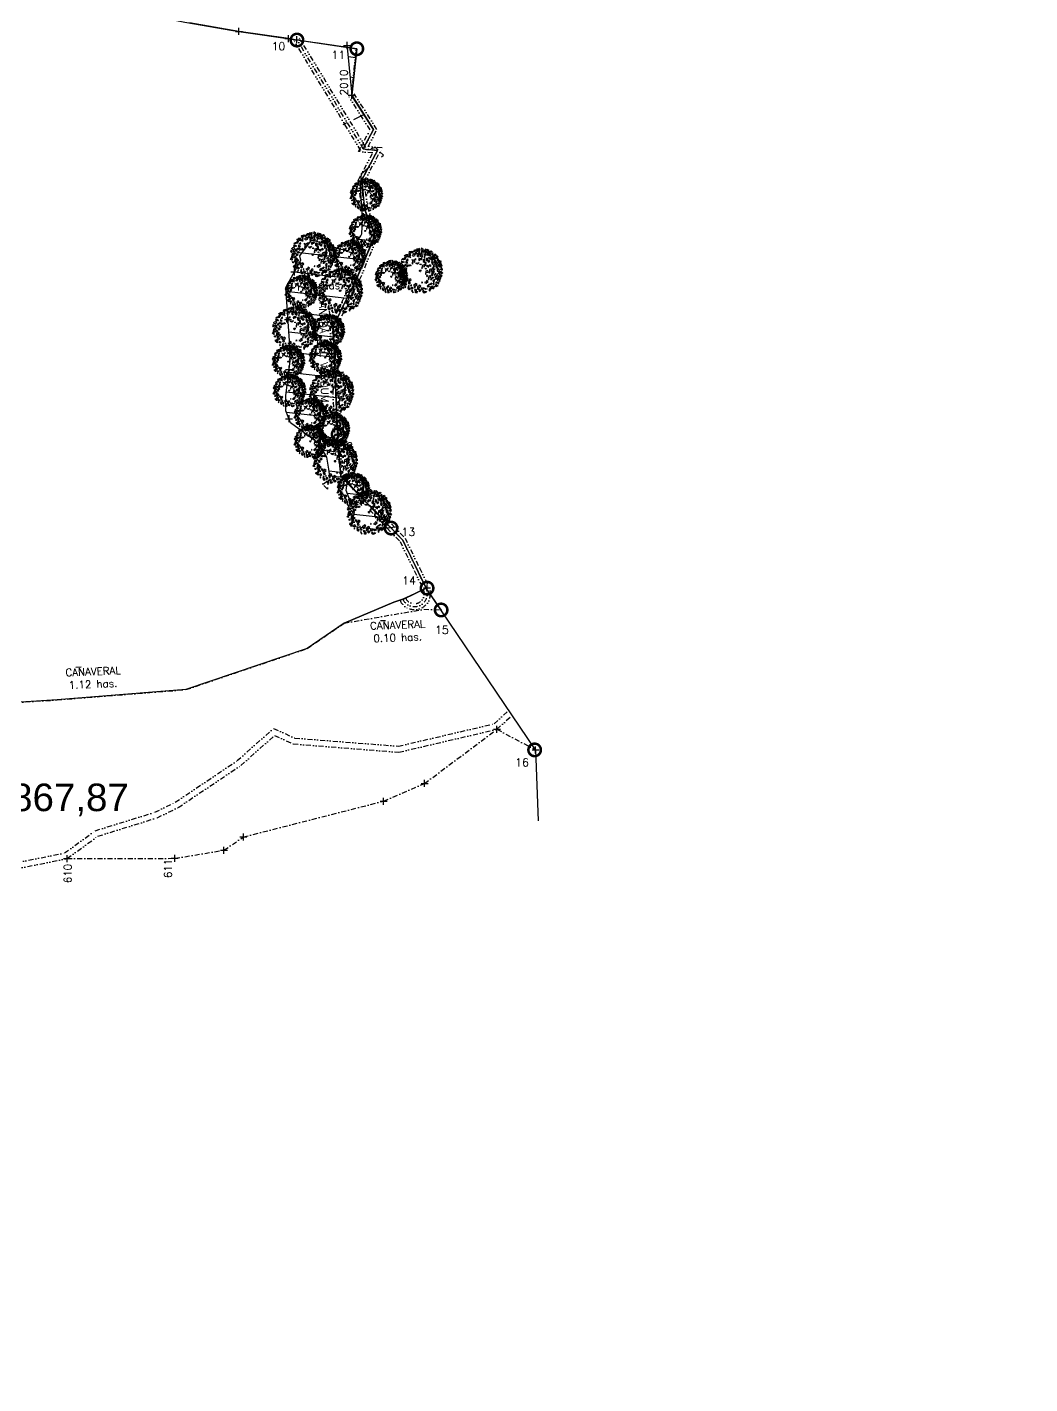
# Model space of a CAD drawing. Extents: x 0 to 28539, y 0 to 9112.
# Drawn here: x 16407 to 17409, y 5543 to 6899 of the extents above; entities that cross this region are included whole.
import ezdxf
from ezdxf.enums import TextEntityAlignment as Align

# ---------------------------------------------------------------- set-up
doc = ezdxf.new("R2010")
doc.units = 0
doc.header["$LTSCALE"] = 10
doc.header["$MEASUREMENT"] = 0
doc.header["$PDMODE"] = 2
doc.header["$PDSIZE"] = 3.5
for name, pattern in [('BORDER', [1.75, 0.5, -0.25, 0.5, -0.25, 0, -0.25]), ('DASHDOT', [1, 0.5, -0.25, 0, -0.25]), ('DASHED', [0.75, 0.5, -0.25]), ('DIVIDE', [1.25, 0.5, -0.25, 0, -0.25, 0, -0.25])]:
    doc.linetypes.add(name, pattern=pattern)
doc.layers.get('0').update_dxf_attribs({"linetype": 'CONTINUOUS'})
doc.layers.get('Defpoints').update_dxf_attribs({"linetype": 'CONTINUOUS'})
for name, color, linetype in [('ARBOL4', 76, 'CONTINUOUS'), ('AREA', 2, 'CONTINUOUS'), ('BRECHA', 2, 'BORDER'), ('CANO', 5, 'DIVIDE'), ('CERCO', 2, 'CONTINUOUS'), ('COORDENADAS', 1, 'CONTINUOUS'), ('HOJA', 8, 'CONTINUOUS'), ('MOJON', 2, 'CONTINUOUS'), ('MONTE', 2, 'DASHED'), ('PL', 3, 'CONTINUOUS'), ('PUA', 1, 'CONTINUOUS'), ('R', 1, 'CONTINUOUS'), ('R60', 2, 'CONTINUOUS'), ('RASTROJO', 2, 'DASHDOT')]:
    doc.layers.add(name, color=color, linetype=linetype)
doc.styles.add('ARIAL', font='arial.ttf')
doc.styles.add('ATTR', font='romans.shx', dxfattribs={"width": 0.8, "height": 0.7})
doc.styles.add('SIMPLEX', font='simplex', dxfattribs={"height": 8})
doc.dimstyles.new('Arq 1000', dxfattribs={"dimscale": 5, "dimtxt": 2, "dimasz": 0.8, "dimexe": 1, "dimexo": 0.625, "dimgap": 0.2, "dimtad": 0, "dimtih": 1, "dimtoh": 1, "dimzin": 1, "dimtxsty": 'ARIAL', "dimblk": 'DOT', "dimcen": 2.5, "dimadec": 0, "dimazin": 0, "dimtfac": 1, "dimtix": 1, "dimtmove": 2, "dimatfit": 3, "dimfxl": 1, "dimarcsym": 0})

# ---------------------------------------------------------------- blocks, each defined once
blk = doc.blocks.new('*D8')
at = {"layer": 'COORDENADAS', "color": 1, "lineweight": -2}
for p, q in [((23399.2, 5648.9), (23391.2, 5648.9)), ((23407.2, 5650.8), (23399.2, 5648.9)), ((23414.2, 5650.8), (23407.2, 5650.8))]:
    blk.add_line(p, q, dxfattribs=at)
at = {"layer": 'Defpoints', "color": 0}
for p in [(23391.2, 5648.9), (23417.4, 5650.8), (0, 0)]:
    blk.add_point(p, dxfattribs=at)
at = {"layer": 'COORDENADAS', "color": 7, "insert": (23365.6, 5648.9), "char_height": 10, "attachment_point": 5, "style": 'ARIAL'}
blk.add_mtext('5650,78', dxfattribs=at)
blk = doc.blocks.new('_DOT')
at = {"color": 0, "linetype": 'ByBlock'}
blk.add_line((-0.5, 0), (-1, 0), dxfattribs=at)
at = {"color": 0, "linetype": 'ByBlock', "const_width": 0.5}
blk.add_lwpolyline([(-0.25, 0, 1), (0.25, 0, 1)], format="xyb", close=True, dxfattribs=at)
blk = doc.blocks.new('*D9')
at = {"layer": 'COORDENADAS', "color": 1, "lineweight": -2}
for p, q in [((23292, 6018.1), (23284, 6018.1)), ((23294, 6010.8), (23292, 6018.1)), ((23298.9, 6010.8), (23294, 6010.8))]:
    blk.add_line(p, q, dxfattribs=at)
at = {"layer": 'Defpoints', "color": 0}
for p in [(23284, 6018.1), (23302, 6010.8), (0, 0)]:
    blk.add_point(p, dxfattribs=at)
at = {"layer": 'COORDENADAS', "color": 7, "insert": (23258.3, 6018.1), "char_height": 10, "attachment_point": 5, "style": 'ARIAL'}
blk.add_mtext('6010,80', dxfattribs=at)
blk = doc.blocks.new('*D10')
at = {"layer": 'COORDENADAS', "color": 1, "lineweight": -2}
for p, q in [((23435.3, 5605.7), (23427.3, 5592.9)), ((23444.5, 5605.7), (23435.3, 5605.7)), ((23427.3, 5592.9), (23419.3, 5592.9))]:
    blk.add_line(p, q, dxfattribs=at)
at = {"layer": 'Defpoints', "color": 0}
for p in [(23447.6, 5605.7), (23419.3, 5592.9), (0, 0)]:
    blk.add_point(p, dxfattribs=at)
at = {"layer": 'COORDENADAS', "color": 7, "insert": (23393.6, 5592.9), "char_height": 10, "attachment_point": 5, "style": 'ARIAL'}
blk.add_mtext('5605,68', dxfattribs=at)
blk = doc.blocks.new('*D11')
at = {"layer": 'COORDENADAS', "color": 1, "lineweight": -2}
for p, q in [((23205.4, 6248.4), (23197.4, 6213.6)), ((23224.8, 6248.4), (23205.4, 6248.4)), ((23197.4, 6213.6), (23189.4, 6213.6))]:
    blk.add_line(p, q, dxfattribs=at)
at = {"layer": 'Defpoints', "color": 0}
for p in [(23227.9, 6248.4), (23189.4, 6213.6), (0, 0)]:
    blk.add_point(p, dxfattribs=at)
at = {"layer": 'COORDENADAS', "color": 7, "insert": (23163.7, 6213.6), "char_height": 10, "attachment_point": 5, "style": 'ARIAL'}
blk.add_mtext('6248,39', dxfattribs=at)
blk = doc.blocks.new('*D12')
at = {"layer": 'COORDENADAS', "color": 1, "lineweight": -2}
for p, q in [((23968, 6004.6), (23977.8, 6004.6)), ((23977.8, 6004.6), (23985.8, 5984.4)), ((23985.8, 5984.4), (23993.8, 5984.4))]:
    blk.add_line(p, q, dxfattribs=at)
at = {"layer": 'Defpoints', "color": 0}
for p in [(23964.9, 6004.6), (23993.8, 5984.4), (0, 0)]:
    blk.add_point(p, dxfattribs=at)
at = {"layer": 'COORDENADAS', "color": 7, "insert": (24019.4, 5984.4), "char_height": 10, "attachment_point": 5, "style": 'ARIAL'}
blk.add_mtext('6004,63', dxfattribs=at)
blk = doc.blocks.new('DEC1')
for points in [[(-44.561383, 31.831348), (-39.273253, 31.705098), (-39.604093, 34.382268), (-36.824663, 35.356908), (-40.368063, 38.431048), (-41.276543, 35.116178)], [(-38.104163, 42.886048), (-35.982343, 39.207198), (-33.437553, 39.947208), (-31.223573, 43.364378)], [(-31.801213, 37.372358), (-27.415503, 38.148518), (-25.333863, 42.636518), (-27.944843, 42.431948), (-29.220293, 39.953298)], [(-27.902623, 48.490098), (-28.642653, 45.945318), (-26.266303, 45.915268), (-25.694743, 47.690008)], [(-22.482173, 47.292998), (-22.915303, 48.664658), (-25.556323, 50.836408), (-20.701343, 52.081818), (-20.707443, 47.864548)], [(-17.061733, 46.095918), (-21.688173, 40.867878), (-18.577893, 39.165388), (-13.789101, 40.946228), (-14.889992, 43.454908), (-16.965533, 43.184148)], [(-17.825703, 50.144688), (-15.340965, 55.637398), (-11.893769, 55.475018), (-12.802246, 52.160138), (-14.540878, 53.429518), (-15.347061, 51.420148), (-14.679306, 50.283108)], [(-12.70607, 49.248398), (-13.313744, 45.632738), (-10.937401, 45.602688), (-9.258873, 49.086028)], [(-10.286347, 57.002498), (-6.636353, 53.173978), (-4.977264, 55.300948), (-2.322731, 54.024758), (-2.654549, 58.704078), (-5.640907, 57.002498)], [(-7.299988, 42.539188), (-9.290886, 39.136068), (-5.640907, 37.859878), (-3.981812, 39.136068)], [(-2.654549, 51.047028), (-4.645447, 48.494678), (-3.318176, 45.091538), (-1.990913, 46.793108)], [(2.322716, 47.218508), (-1.327278, 43.815368), (-0.66365, 40.412228), (3.318161, 37.009098), (6.636337, 38.710668), (2.654526, 40.837618), (5.309077, 44.666158)], [(2.096443, 60.253408), (0.995445, 56.151728), (3.318161, 54.875548), (7.299967, 55.726328)], [(2.654526, 51.897798), (6.304517, 49.345458), (10.949967, 51.047028), (8.959067, 52.748598), (6.304517, 51.897798)], [(10.949967, 39.136068), (9.622697, 36.158308), (10.618147, 33.605958), (10.949967, 36.158308)], [(13.272677, 57.002498), (10.949967, 55.726328), (12.609047, 54.024758), (14.268137, 54.875548)], [(19.245397, 47.643888), (12.277227, 47.218508), (13.272677, 43.815368), (17.918117, 41.688418), (18.913577, 44.240768), (17.254487, 45.516938)], [(15.927217, 35.307528), (16.922667, 29.777438), (14.268137, 28.075868), (17.918117, 26.799688), (19.245397, 31.479008)], [(16.259037, 52.323198), (16.922667, 53.599378), (16.590857, 57.002498), (20.904477, 54.450148), (17.918117, 51.472418)], [(21.568117, 51.047028), (27.209017, 53.173978), (29.531737, 50.621628), (26.545377, 48.920058), (26.213557, 51.047028), (24.222657, 50.196248), (23.890837, 48.920058)], [(24.554477, 46.793108), (21.568117, 44.666158), (23.227197, 42.964588), (26.877177, 44.240768)], [(23.890837, 30.202838), (21.568117, 37.009098), (25.218107, 32.329788)], [(25.549927, 37.859878), (32.186277, 39.561448), (34.177167, 43.389968), (33.181717, 35.307528), (29.199917, 34.882128)], [(31.522627, 48.069288), (29.863537, 46.367708), (28.536287, 43.389968), (32.186277, 45.516938)], [(36.831707, 44.240768), (35.836257, 42.539188), (37.163527, 41.263018), (40.481707, 41.688418)], [(37.495347, 38.285278), (35.836257, 35.732928), (38.158977, 34.031358), (41.477157, 34.031358), (38.158977, 35.307528)], [(40.813507, 40.412228), (40.481707, 39.136068), (42.804427, 37.434478), (45.458957, 37.859878)], [(-52.427143, -0.850769), (-55.081683, 0.4254), (-56.077133, -5.104706), (-55.081683, -6.380875), (-50.436243, -6.380875), (-51.099873, -5.104706), (-53.754413, -4.253914)], [(-52.427143, 19.568028), (-50.104423, 20.844198), (-46.786243, 17.441068), (-49.108973, 14.888718), (-53.754413, 14.463338), (-54.418043, 17.441068)], [(-48.445333, 5.530108), (-46.786243, 3.828518), (-44.795343, 5.104708)], [(-45.127153, 9.784018), (-44.463523, 14.463338), (-38.490813, 18.717258), (-39.818083, 15.739508)], [(-42.472623, 24.672728), (-44.131713, 23.396548), (-42.804433, 22.971158)], [(-32.518103, 32.329788), (-36.831723, 28.075868), (-31.854473, 28.926648)], [(-30.195383, 13.187148), (-28.536293, 17.866458), (-25.218123, 16.164898), (-26.213573, 13.187148), (-27.872663, 14.463338)], [(-22.563583, 30.628218), (-22.563583, 28.501248), (-21.568133, 29.352038)], [(-12.277245, 32.755178), (-14.599968, 30.628218), (-13.604515, 29.777438), (-11.2818, 30.628218)], [(-5.640907, 20.844198), (-7.963623, 18.291858), (-11.2818, 20.418808), (-11.2818, 22.120378), (-7.963623, 20.844198), (-4.313629, 22.971158)], [(-1.990913, 33.180578), (-4.977264, 30.628218), (-3.318176, 27.225088), (-0.99546, 30.202838)], [(-0.66365, 1.276169), (-2.322731, 0.4254), (-1.327278, -0.425384), (0, 0)], [(-0.66365, 18.717258), (0.663628, 19.142638), (1.659081, 17.441068), (-0.66365, 16.590288)], [(6.636337, 30.628218), (6.304517, 25.523518), (13.272677, 21.269598), (14.931767, 22.120378), (9.290877, 25.098128), (12.277227, 29.352038)], [(18.581767, 15.739508), (16.922667, 13.187148), (19.245397, 11.060198), (21.236297, 11.910978), (19.577217, 13.612548)], [(21.568117, 28.075868), (20.240847, 25.098128), (22.231747, 24.247348), (23.890837, 25.948898)], [(29.531737, 34.031358), (28.536287, 31.053608), (36.499887, 31.479008), (33.181717, 34.456738)], [(29.863537, 27.650488), (28.536287, 22.971158), (30.527177, 17.441068), (32.186277, 20.418808), (29.863537, 22.120378)], [(29.531737, 7.231658), (31.854457, 4.679318), (32.186277, 0), (35.504437, 3.403137), (33.513537, 9.784018)], [(35.504437, 27.650488), (36.168077, 22.120378), (39.154437, 21.694998), (40.813507, 23.821948)], [(40.481707, 17.015668), (43.799877, 11.910978), (41.477157, 8.507848), (41.145337, 11.910978)], [(44.795317, 26.374298), (42.804427, 28.075868), (42.472607, 29.777438), (43.799877, 31.053608), (46.454417, 29.352038)], [(46.454417, 20.844198), (44.463497, 22.120378), (42.472607, 21.269598), (42.804427, 19.568028), (45.458957, 19.142638)], [(46.454417, 6.380878), (46.122607, 4.679318), (43.468057, 5.104708), (43.799877, 7.657058)], [(49.440767, 0.4254), (49.772577, -4.679306), (43.799877, -7.231651), (47.449857, -3.828529)], [(49.772577, 26.799688), (48.445307, 25.098128), (50.436227, 23.396548), (53.754397, 25.523518)], [(48.777127, 16.164898), (48.445307, 12.761768), (50.768037, 11.060198), (52.095307, 13.187148)], [(51.099847, 20.418808), (52.095307, 16.590288), (56.077117, 13.187148), (54.418027, 17.866458)], [(52.095307, 5.955488), (54.086217, 3.403137), (55.745307, 4.679318), (54.418027, 8.082458)], [(-50.768053, -17.015672), (-50.436243, -19.993412), (-52.427143, -19.568022), (-52.758963, -16.590282)], [(-47.449883, -17.015672), (-46.454433, -9.784004), (-41.145353, -6.806266), (-44.131713, -11.06018)], [(-45.458983, -31.478992), (-46.786243, -26.799672), (-44.463523, -23.396552), (-43.468073, -26.374292), (-44.463523, -28.075852)], [(20.572657, -34.456732), (16.922667, -37.859872), (18.249947, -39.986832), (21.236297, -38.285262)], [(30.195357, -3.828529), (28.536287, -5.53009), (29.863537, -6.806266)], [(47.118057, -15.739494), (45.127137, -17.866462), (46.122607, -22.120372), (48.445307, -19.568022)], [(48.113497, -26.799672), (45.127137, -28.501252), (45.458957, -32.755162), (47.118057, -30.202822)], [(50.436227, -9.784004), (51.099847, -13.187141), (53.754397, -13.187141), (55.413487, -10.634796), (53.090757, -11.06018)], [(-28.204473, -43.389972), (-32.518103, -44.240752), (-30.195383, -47.218492), (-26.545393, -46.367702)], [(-11.2818, -55.300932), (-13.936333, -51.472412), (-10.286347, -51.472412), (-7.963623, -52.323192)], [(9.622697, -56.151712), (6.304517, -54.024762), (8.295417, -52.748592), (8.959067, -53.173982), (12.277227, -53.173982), (12.277227, -51.472412), (15.595407, -51.897802), (14.268137, -54.024762)], [(22.563567, -50.621622), (25.218107, -49.770842), (22.563567, -48.069272)], [(24.554477, -39.561442), (23.890837, -40.837612), (27.872647, -44.666142), (34.508987, -42.539172), (32.186277, -40.412222), (27.872647, -41.688402)], [(38.158977, -36.583692), (38.822617, -39.136042), (45.127137, -37.434482)]]:
    blk.add_lwpolyline(points, close=True)
at = {"style": 'ATTR', "width": 0.8, "flags": 1}
blk.add_attdef('ESTCODE', (0, 0), '', height=0.7, dxfattribs=at)
blk = doc.blocks.new('A$C3B855193')
for p, q in [((3.91, 4.03), (4.16, 4.03)), ((4.04, 3.91), (4.04, 4.16))]:
    blk.add_line(p, q)
for points in [[(2.34, 7.24), (2.35, 7.44), (1.97, 7.36), (1.92, 7.26), (2.05, 6.96), (2.11, 7.04), (2.09, 7.23)], [(3.64, 7.8), (3.79, 7.69), (3.66, 7.38), (3.44, 7.46), (3.28, 7.74), (3.45, 7.87)], [(4.24, 7.3), (4.11, 7.38), (4.12, 7.28)], [(4.64, 7.63), (4.78, 7.29), (4.94, 7.39), (5.08, 7.24), (5.17, 7.55), (4.94, 7.51)], [(5.52, 7.52), (5.34, 7.29), (5.46, 7.15), (5.74, 7.1)], [(0.93, 5.59), (0.62, 5.73), (0.52, 5.58), (0.71, 5.44)], [(0.58, 5.96), (0.85, 6.17), (1.13, 6.12), (0.96, 5.97), (0.83, 5.99)], [(1.36, 6.69), (1.18, 6.59), (1.15, 6.73), (1.33, 6.83)], [(1.76, 5.49), (1.44, 5.63), (1.35, 5.48), (1.54, 5.34)], [(1.83, 4.93), (1.51, 5.07), (1.41, 4.93), (1.6, 4.78)], [(1.45, 6.48), (1.94, 6.62), (2.27, 6.36), (1.92, 6.43)], [(2.93, 5.95), (2.59, 5.83), (2.51, 5.27), (2.61, 5.19), (2.65, 5.63), (3, 5.56)], [(2.86, 7.16), (2.8, 7.01), (2.93, 6.92)], [(3.22, 7.07), (3.54, 7.15), (3.97, 6.89), (3.75, 6.89)], [(3.85, 6.21), (4.19, 6.23), (4.17, 5.97), (3.95, 5.96), (3.99, 6.1)], [(4.65, 5.08), (4.31, 4.96), (4.23, 4.4), (4.33, 4.32), (4.37, 4.76), (4.72, 4.68)], [(5, 6.88), (4.61, 7.04), (4.8, 6.74)], [(5, 4.86), (4.78, 4.93), (4.82, 5.2), (4.93, 5.25), (4.94, 5), (5.18, 4.83)], [(5.16, 6.2), (5.03, 6.14), (5.11, 6.1)], [(5.34, 6.97), (5.51, 6.71), (5.85, 6.7), (5.77, 6.87), (5.58, 6.88)], [(5.58, 5.6), (5.38, 5.69), (5.36, 5.61), (5.47, 5.48)], [(5.89, 4.96), (5.65, 5.08), (5.47, 4.88), (5.73, 4.82)], [(6.3, 6.27), (5.84, 6.42), (5.82, 6.18), (6.06, 5.92), (6.19, 6.06), (6.12, 6.19)], [(6.16, 7.03), (5.97, 7.01), (6.04, 6.85), (6.17, 6.87)], [(6.34, 5.55), (6.07, 5.59), (6.09, 5.32), (6.21, 5.25)], [(6.23, 6.65), (6.3, 6.72), (6.37, 6.94), (6.58, 6.67), (6.31, 6.55)], [(6.9, 5.07), (6.58, 5.21), (6.39, 5.07), (6.28, 4.73), (6.48, 4.56), (6.5, 4.87), (6.82, 4.81)], [(6.62, 6.08), (6.37, 6.02), (6.44, 5.87), (6.7, 5.86)], [(6.54, 6.43), (6.95, 6.42), (7.04, 6.2), (6.8, 6.17), (6.84, 6.31), (6.69, 6.31), (6.63, 6.24)], [(7.01, 5.49), (6.79, 5.55), (6.61, 5.37), (6.76, 5.33)], [(7.18, 6.14), (7.04, 5.8), (7.22, 5.75), (7.21, 5.55), (7.5, 5.7), (7.31, 5.84)], [(7.21, 5.18), (7.15, 4.87), (7.38, 4.62), (7.43, 4.8), (7.31, 4.94)], [(7.72, 5.44), (7.43, 5.4), (7.42, 5.21), (7.58, 4.98)], [(0.3, 4.54), (0.13, 4.79), (0, 4.56), (0.15, 4.35)], [(0, 3.13), (0.17, 3.41), (0.27, 3.17), (0.28, 3)], [(0.67, 4.04), (0.35, 4.18), (0.25, 4.03), (0.44, 3.89)], [(0.77, 4.57), (0.46, 4.71), (0.36, 4.56), (0.55, 4.42)], [(1, 3.6), (0.68, 3.73), (0.58, 3.59), (0.77, 3.45)], [(1.23, 2.53), (0.91, 2.67), (0.81, 2.53), (1, 2.39)], [(1.35, 3.97), (1.04, 4.11), (0.94, 3.97), (1.13, 3.83)], [(1.48, 2.94), (1.16, 3.08), (1.06, 2.93), (1.25, 2.79)], [(1.62, 4.4), (1.31, 4.54), (1.21, 4.4), (1.4, 4.26)], [(1.85, 2.48), (1.53, 2.62), (1.43, 2.48), (1.62, 2.34)], [(2.07, 2.54), (1.97, 2.32), (1.68, 2.17), (1.99, 2.05), (2.34, 2.35)], [(3.89, 4), (3.8, 4.09), (3.77, 4), (3.83, 3.93)], [(5.01, 4.48), (5.07, 4.41), (4.99, 4.3), (4.87, 4.42)], [(5.3, 4.07), (4.97, 3.95), (4.89, 3.39), (4.99, 3.31), (5.02, 3.75), (5.38, 3.67)], [(5.34, 3.17), (5.13, 3.21), (5.06, 3), (5.17, 2.9), (5.23, 3.05)], [(5.8, 3.14), (5.47, 3.03), (5.39, 2.47), (5.49, 2.38), (5.52, 2.82), (5.88, 2.75)], [(5.96, 4.34), (5.63, 4.22), (5.55, 3.66), (5.65, 3.58), (5.68, 4.02), (6.04, 3.95)], [(6.41, 2.78), (6.07, 2.74), (5.78, 2.46), (6.01, 2.44), (6.06, 2.63)], [(6.21, 3.32), (5.98, 3.32), (5.98, 3.17), (6.14, 3.11)], [(6.51, 3.88), (6.19, 3.66), (6.01, 3.79), (6.03, 3.52), (6.36, 3.56)], [(6.62, 4.3), (6.4, 4.3), (6.26, 4.17), (6.43, 4.22)], [(6.41, 3.23), (6.78, 3.56), (6.58, 3.2)], [(6.81, 2.98), (6.59, 2.96), (6.83, 2.46), (6.93, 2.76)], [(6.94, 3.33), (7.23, 2.96), (7.53, 2.94), (6.99, 2.78), (6.85, 3.02)], [(7.39, 4), (7.17, 4.44), (6.98, 4.28), (6.98, 3.92), (7.17, 3.93), (7.2, 4.07)], [(7.29, 2.59), (7.09, 2.62), (7.04, 2.43), (7.13, 2.22), (7.12, 2.46)], [(7.48, 3.64), (7.26, 3.77), (7.2, 3.62), (7.38, 3.42)], [(7.75, 3.23), (7.6, 3.29), (7.37, 3.3), (7.61, 3.12)], [(7.52, 2.43), (7.43, 2.42), (7.38, 2.22), (7.48, 2.07)], [(7.65, 2.79), (7.52, 2.81), (7.47, 2.69), (7.59, 2.49)], [(7.61, 4.32), (7.71, 4.31), (7.91, 4.43), (7.87, 4.08), (7.6, 4.19)], [(7.67, 3.95), (7.96, 3.65), (7.86, 3.43), (7.67, 3.57), (7.8, 3.65), (7.69, 3.76), (7.6, 3.74)], [(7.82, 4.64), (7.68, 4.75), (7.62, 4.6), (7.72, 4.52)], [(0.52, 1.78), (0.56, 2.05), (0.7, 1.96), (0.69, 1.9), (0.78, 1.69), (0.89, 1.74), (0.95, 1.51), (0.78, 1.54)], [(1.58, 1.6), (1.26, 1.74), (1.17, 1.6), (1.36, 1.45)], [(1.38, 2.19), (1.23, 2.25), (1.18, 2.13)], [(1.23, 1.11), (1.35, 0.96), (1.39, 1.18)], [(1.98, 1.28), (1.88, 1.29), (1.75, 0.93), (2.07, 0.57), (2.14, 0.77), (1.94, 1.01)], [(2.21, 1.79), (1.9, 1.93), (1.8, 1.79), (1.99, 1.64)], [(2.43, 1.39), (2.28, 1.44), (2.23, 1.32)], [(2.71, 0.92), (2.39, 1.06), (2.29, 0.91), (2.48, 0.77)], [(2.55, 0.5), (2.4, 0.38), (2.68, 0.03)], [(3.12, 1.73), (3.02, 1.51), (2.73, 1.36), (3.04, 1.24), (3.39, 1.55)], [(3.1, 1.09), (2.95, 1.15), (2.9, 1.03)], [(3.33, 0.59), (3.01, 0.73), (2.91, 0.58), (3.1, 0.44)], [(3.44, 0.13), (3.25, 0.27), (2.99, 0.14), (3.2, 0.1)], [(3.79, 1.44), (3.69, 1.22), (3.4, 1.07), (3.71, 0.95), (4.06, 1.26)], [(3.84, 0.76), (3.53, 0.9), (3.43, 0.76), (3.62, 0.62)], [(4.12, 0.5), (3.93, 0.56), (3.68, 0.39), (3.91, 0.31)], [(4.55, 0.82), (4.24, 0.95), (4.14, 0.81), (4.33, 0.67)], [(4.41, 1.9), (4.26, 1.96), (4.21, 1.84)], [(4.59, 0.45), (4.39, 0.31), (4.46, 0.14), (4.67, 0.11), (4.58, 0.24)], [(5.21, 0.79), (4.89, 0.63), (4.57, 0.94), (4.88, 0.8)], [(5.1, 2.24), (5, 2.03), (4.71, 1.88), (5.02, 1.76), (5.37, 2.06)], [(5.51, 1.14), (5.39, 1.12), (5.34, 1.3), (5.52, 1.35)], [(6.02, 1.81), (5.79, 1.46), (5.51, 1.52), (5.71, 1.63)], [(5.63, 0.77), (5.53, 0.58), (5.65, 0.5), (5.83, 0.68)], [(6.19, 1.26), (5.97, 1.19), (5.92, 1), (6.1, 0.97)], [(6.53, 1.23), (6.31, 1.06), (6.2, 0.72), (6.46, 0.95)], [(6.56, 2.42), (6.23, 2.23), (6.28, 2.03), (6.46, 1.98)], [(6.43, 1.54), (6.46, 1.7), (6.35, 1.8), (6.25, 1.74), (6.29, 1.56)], [(6.9, 1.49), (6.75, 1.53), (6.7, 1.35), (6.93, 1.2)], [(6.74, 1.8), (6.79, 1.97), (6.89, 2.04), (7.01, 1.99), (6.97, 1.77)]]:
    blk.add_lwpolyline(points, close=True)
at = {"xscale": 0.06928556762807148, "yscale": 0.06928556762807148, "zscale": 0.06928556762807148}
blk.add_blockref('DEC1', (4.02, 3.89), dxfattribs=at)

msp = doc.modelspace()

# ---------------------------------------------------------------- linework, layer by layer
at = {"layer": 'AREA'}
for p in [(16676.382, 6886.665), (16731.046, 6831.162), (16717.528, 6492.453), (16876.269, 6197.459), (16914.892, 6176.791), (16803.975, 6143.328), (16762.887, 6125.542), (16622.793, 6089.783), (16603.42, 6076.567), (16446.592, 6068.174), (16554.213, 6068.445)]:
    msp.add_point(p, dxfattribs=at)
at = {"layer": 'BRECHA'}
msp.add_lwpolyline([(16746.084, 6776.788), (16742.694, 6777.569)], dxfattribs=at)
at = {"layer": 'BRECHA', "color": 2}
msp.add_lwpolyline([(16762.738, 6771.17), (16755.081, 6778.876), (16746.084, 6776.788)], dxfattribs=at)
at = {"layer": 'CANO'}
for points in [[(16740.131, 6776.01), (16673.819, 6885.106)], [(16742.694, 6777.569), (16676.382, 6886.665)], [(16745.258, 6779.127), (16678.946, 6888.223)], [(16731.046, 6831.162), (16735.328, 6875.456), (16736.131, 6877.733)], [(16751.004, 6691.778), (16741.382, 6715.874), (16737.444, 6746.145), (16752.076, 6773.564), (16737.975, 6775.049), (16749.377, 6796.678), (16728.513, 6829.554)], [(16753.79, 6692.891), (16744.308, 6716.636), (16740.543, 6745.58), (16756.819, 6776.082), (16742.694, 6777.569), (16752.841, 6796.818), (16731.046, 6831.162)], [(16756.576, 6694.003), (16747.234, 6717.397), (16743.642, 6745.014), (16761.563, 6778.599), (16747.414, 6780.088), (16756.306, 6796.957), (16733.579, 6832.769)], [(16749.98, 6688.633), (16734.34, 6651.503), (16709.496, 6600.598), (16714.746, 6471.033)], [(16752.744, 6687.469), (16737.072, 6650.262), (16712.524, 6599.963), (16717.743, 6471.155)], [(16755.509, 6686.304), (16739.805, 6649.021), (16715.552, 6599.328), (16720.741, 6471.276)], [(16751.126, 6418.973), (16720.357, 6450.188), (16717.743, 6471.155)], [(16748.961, 6416.896), (16779.381, 6385.17), (16793.512, 6356.11), (16802.81, 6337.051)], [(16751.126, 6418.973), (16781.872, 6386.906), (16796.209, 6357.424), (16805.506, 6338.367)], [(16753.292, 6421.049), (16784.364, 6388.642), (16798.906, 6358.738), (16808.202, 6339.682)], [(16382.012, 6055.159), (16446.592, 6068.174), (16477.386, 6090.588), (16536.605, 6108.941), (16557.665, 6119.262), (16620.268, 6161.329), (16653.976, 6191.224), (16672.668, 6182.804), (16778.163, 6174.527), (16876.269, 6197.459), (16891.451, 6211.416)], [(16383.168, 6061.5), (16444.126, 6073.785), (16474.665, 6096.013), (16534.388, 6114.522), (16554.664, 6124.459), (16616.595, 6166.075), (16652.902, 6198.275), (16674.176, 6188.692), (16777.705, 6180.569), (16873.375, 6202.931), (16888.057, 6216.43)]]:
    msp.add_lwpolyline(points, dxfattribs=at)
for radius in [15.9, 12.9, 9.9]:
    msp.add_arc((16793.806, 6332.933), radius, 205.594759, 24.913332, dxfattribs=at)
at = {"layer": 'CERCO'}
for p, q in [((16793.806, 6332.933), (16806.324, 6338.747)), ((16723.599, 6303.589), (16773.226, 6324.348)), ((16773.226, 6324.348), (16783.591, 6327.838)), ((16783.591, 6327.838), (16793.806, 6332.933)), ((16914.892, 6176.791), (16917.59, 6105.833))]:
    msp.add_line(p, q, dxfattribs=at)
for points in [[(16248.745, 6966.017), (16303.75, 6952.824), (16308.846, 6952.447), (16316.97, 6950.504), (16337.897, 6946.408), (16378.77, 6939.038), (16478.129, 6920.774), (16512.009, 6914.507), (16564.282, 6904.366), (16612.221, 6895.959), (16676.617, 6886.631)], [(16695.326, 6883.921), (16736.224, 6877.996)], [(16726.624, 6879.097), (16731.046, 6831.162)], [(16733.278, 6807.122), (16743.256, 6811.991)], [(16722.573, 6801.899), (16726.686, 6803.906)], [(16760.839, 6769.606), (16762.738, 6771.17)], [(16777.82, 6399.654), (16754.923, 6397.175), (16730.168, 6400.441), (16733.885, 6414.181), (16725.574, 6436.003), (16727.815, 6453.052), (16722.786, 6449.067), (16709.119, 6450.373), (16708.172, 6457.458), (16706.366, 6469.426), (16698.234, 6482.944), (16670.022, 6503.888), (16665.326, 6515.646), (16665.213, 6531.158), (16669.606, 6565.368), (16668.798, 6585.707), (16665.211, 6638.887), (16680.098, 6666.222), (16679.359, 6670.679), (16691.033, 6686.341), (16700.487, 6684.473), (16718.552, 6677.762), (16727.811, 6676.118), (16738.26, 6687.605), (16740.24, 6690.618), (16741.286, 6692.7), (16741.869, 6707.018), (16739.96, 6739.342), (16740.775, 6753.092), (16749.286, 6760.096)], [(16717.561, 6492.393), (16705.545, 6485.853)], [(16914.892, 6176.791), (16805.506, 6338.367)]]:
    msp.add_lwpolyline(points, dxfattribs=at)
at = {"layer": 'HOJA'}
msp.add_lwpolyline([(16588.252, 6900.162), (16618.295, 6895.079), (16676.382, 6886.665), (16736.193, 6877.711), (16731.046, 6831.162), (16752.841, 6796.818), (16742.694, 6777.569), (16756.819, 6776.082), (16740.543, 6745.58), (16744.308, 6716.636), (16753.79, 6692.891), (16753.552, 6690.371), (16752.691, 6687.342), (16738.808, 6654.382), (16712.524, 6599.963), (16717.264, 6482.974), (16720.357, 6450.188), (16781.872, 6386.906), (16805.506, 6338.367), (16797.106, 6334.465), (16793.806, 6332.933), (16782.172, 6327.36), (16773.226, 6324.348), (16723.599, 6303.589), (16686.501, 6278.145), (16565.394, 6237.084), (16436.518, 6226.791), (16384.643, 6223.506)], dxfattribs=at)
at = {"layer": 'MOJON', "const_width": 2.5}
for points in [[(16676.351, 6880.129, 1), (16676.351, 6892.629, 1)], [(16736.193, 6871.461, 1), (16736.193, 6883.961, 1)], [(16717.497, 6485.918, 1), (16717.497, 6498.418, 1)], [(16770.387, 6392.317, 1), (16770.387, 6404.817, 1)], [(16806.428, 6332.274, 1), (16806.428, 6344.774, 1)], [(16820.462, 6310.468, 1), (16820.462, 6322.968, 1)], [(16913.913, 6170.581, 1), (16913.913, 6183.081, 1)]]:
    msp.add_lwpolyline(points, format="xyb", close=True, dxfattribs=at)
at = {"layer": 'MONTE'}
msp.add_lwpolyline([(16717.538, 6476.214), (16709.632, 6482.614), (16705.545, 6485.853)], dxfattribs=at)
msp.add_lwpolyline([(16701.532, 6442.788), (16702.993, 6442.648), (16708.022, 6446.633), (16706.813, 6437.43)], close=True, dxfattribs=at)
at = {"layer": 'PL'}
msp.add_lwpolyline([(16820.462, 6316.718), (16805.506, 6338.367), (16800.858, 6347.895), (16791.365, 6367.4), (16781.872, 6386.906), (16770.387, 6398.567), (16760.612, 6409.079), (16738.529, 6431.752), (16722.786, 6449.067), (16720.357, 6450.188), (16719.878, 6454.03), (16716.897, 6492.032), (16712.524, 6599.963), (16735.551, 6647.146), (16751.926, 6685.526), (16753.552, 6690.371), (16753.79, 6692.891), (16744.308, 6716.636), (16741.374, 6747.136), (16756.819, 6776.082), (16746.084, 6776.788), (16742.694, 6777.569), (16752.841, 6796.818), (16732.628, 6828.67), (16731.046, 6831.162), (16733.07, 6848.751), (16736.193, 6877.711), (16676.351, 6886.379), (16667.778, 6887.911), (16618.295, 6895.079), (16569.017, 6903.535)], dxfattribs=at)
at = {"layer": 'PUA'}
for p in [(16618.295, 6895.079), (16667.778, 6887.911), (16726.453, 6880.95), (16673.825, 6654.704), (16667.364, 6606.97), (16668.545, 6557.102), (16668.416, 6507.91), (16707.408, 6486.867), (16806.459, 6338.809)]:
    msp.add_point(p, dxfattribs=at)
at = {"layer": 'R'}
for p, q in [((16735.214, 6868.636), (16727.507, 6869.523)), ((16733.071, 6848.751), (16729.384, 6849.175)), ((16741.374, 6747.136), (16740.429, 6747.244)), ((16743.332, 6726.778), (16740.684, 6727.083)), ((16748.536, 6706.048), (16741.861, 6706.816)), ((16753.931, 6685.295), (16737.843, 6687.146)), ((16743.838, 6666.324), (16676.329, 6674.092)), ((16736.282, 6647.062), (16673.592, 6654.275)), ((16726.249, 6628.084), (16665.468, 6635.078)), ((16716.946, 6609.023), (16666.837, 6614.788)), ((16712.954, 6589.35), (16668.205, 6594.499)), ((16713.774, 6569.124), (16669.254, 6574.246)), ((16714.593, 6548.897), (16668.177, 6554.238)), ((16715.413, 6528.671), (16665.63, 6534.399)), ((16716.232, 6508.445), (16665.889, 6514.238)), ((16711.141, 6488.899), (16686.374, 6491.749)), ((16720.109, 6474.136), (16702.3, 6476.185)), ((16719.878, 6454.03), (16708.455, 6455.345)), ((16738.529, 6431.752), (16726.674, 6433.116)), ((16763.766, 6408.716), (16733.354, 6412.216))]:
    msp.add_line(p, q, dxfattribs=at)
at = {"layer": 'R60'}
for p, q in [((16708.624, 6615.872), (16709.365, 6610.097)), ((16759.823, 6306.085), (16764.961, 6306.255)), ((16455.388, 6259.529), (16460.527, 6259.699))]:
    msp.add_line(p, q, dxfattribs=at)
at = {"layer": 'RASTROJO'}
for points in [[(16565.394, 6237.084), (16686.501, 6278.145), (16723.599, 6303.589), (16803.32, 6317.415), (16822.392, 6316.871)], [(16343.696, 6218.426), (16384.643, 6223.506), (16436.518, 6226.791), (16565.394, 6237.084)], [(16803.975, 6143.328), (16876.269, 6197.459), (16914.114, 6177.208)], [(16554.213, 6068.445), (16603.42, 6076.567), (16622.793, 6089.783), (16762.887, 6125.542), (16803.975, 6143.328)], [(16446.592, 6068.174), (16554.213, 6068.445)]]:
    msp.add_lwpolyline(points, dxfattribs=at)

# ---------------------------------------------------------------- block references
at = {"layer": 'ARBOL4'}
for p, xscale, yscale, zscale in [((16729.547, 6715.385), 4.078627498245623, 4.078627498245623, 4.078627498245623), ((16728.549, 6679.473), 4.078627498245623, 4.078627498245623, 4.078627498245623), ((16669.996, 6649.68), 5.585038350211107, 5.585038350211107, 5.585038350211107), ((16712.567, 6653.536), 4.078627498245623, 4.078627498245623, 4.078627498245623), ((16777.46, 6633.456), 5.585038350211107, 5.585038350211107, 5.585038350211107), ((16754.518, 6633.585), 4.078627498245623, 4.078627498245623, 4.078627498245623), ((16664.623, 6618.622), 4.078627498245623, 4.078627498245623, 4.078627498245623), ((16697.487, 6613.488), 5.585038350211107, 5.585038350211107, 5.585038350211107), ((16651.877, 6575.424), 5.585038350211107, 5.585038350211107, 5.585038350211107), ((16691.592, 6579.717), 4.078627498245623, 4.078627498245623, 4.078627498245623), ((16651.638, 6548.792), 4.078627498245623, 4.078627498245623, 4.078627498245623), ((16688.595, 6552.782), 4.078627498245623, 4.078627498245623, 4.078627498245623), ((16652.637, 6519.863), 4.078627498245623, 4.078627498245623, 4.078627498245623), ((16688.74, 6512.401), 5.585038350211107, 5.585038350211107, 5.585038350211107), ((16673.613, 6495.921), 4.078627498245623, 4.078627498245623, 4.078627498245623), ((16696.586, 6480.958), 4.078627498245623, 4.078627498245623, 4.078627498245623), ((16673.613, 6468.987), 4.078627498245623, 4.078627498245623, 4.078627498245623), ((16692.426, 6443.104), 5.585038350211107, 5.585038350211107, 5.585038350211107), ((16716.563, 6421.104), 4.078627498245623, 4.078627498245623, 4.078627498245623), ((16726.387, 6392.229), 5.585038350211107, 5.585038350211107, 5.585038350211107)]:
    msp.add_blockref('A$C3B855193', p, dxfattribs=dict(at, xscale=xscale, yscale=yscale, zscale=zscale))

# ---------------------------------------------------------------- texts
at = {"layer": 'AREA', "style": 'SIMPLEX'}
for s, p in [('2010', (16727.058, 6831.162)), ('611', (16551.15, 6048.672)), ('610', (16450.977, 6043.604))]:
    msp.add_text(s, height=7.5, rotation=90, dxfattribs=at).set_placement(p)
at = {"layer": 'COORDENADAS', "color": 30, "true_color": 0xff962e, "style": 'ARIAL'}
msp.add_text('139867,87', height=27.5452, dxfattribs=at).set_placement((16417.373, 6115.62), align=Align.CENTER)
at = {"layer": 'R60', "style": 'SIMPLEX'}
for s, p in [('10', (16657.87, 6876.171)), ('11', (16717.712, 6867.503)), ('12', (16725.874, 6476.219)), ('13', (16787.744, 6390.686)), ('14', (16788.401, 6342.109)), ('15', (16821.245, 6292.867)), ('16', (16901.257, 6160.273))]:
    msp.add_text(s, height=8, dxfattribs=at).set_placement(p, align=Align.CENTER)
for s, p in [('1.17 has.', (16698.54, 6636.767)), ('CANAVERAL', (16777.178, 6298.045)), ('0.10 has.', (16777.178, 6285.412)), ('CANAVERAL', (16472.743, 6251.49)), ('1.12 has.', (16472.743, 6238.857))]:
    msp.add_text(s, height=7.504, rotation=2.313288, dxfattribs=at).set_placement(p, align=Align.CENTER)
msp.add_text('CANADA DEL VERDUM', height=7.5075, rotation=271.27206, dxfattribs=at).set_placement((16698.273, 6630.875))

# ---------------------------------------------------------------- dimensions: what is measured, and where the dimension line sits
at = {"layer": 'COORDENADAS'}
for feature_location, offset, picture, middle in [((23227.915, 6248.391), (-38.505, -34.744), '*D11', (23163.731, 6213.647)), ((23302.033, 6010.803), (-18.039, 7.271), '*D9', (23258.341, 6018.074)), ((23964.858, 6004.627), (28.899, -20.183), '*D12', (24019.426, 5984.444)), ((23417.354, 5650.777), (-26.104, -1.899), '*D8', (23365.597, 5648.878)), ((23447.649, 5605.678), (-28.394, -12.762), '*D10', (23393.602, 5592.916))]:
    dim = msp.add_ordinate_dim(feature_location=feature_location, offset=offset, dtype=0, origin=(0, 0), dimstyle='Arq 1000', dxfattribs=at)
    dim.commit()
    dim.dimension.update_dxf_attribs({"geometry": picture, "text_midpoint": middle})

doc.saveas('drawing.dxf')
